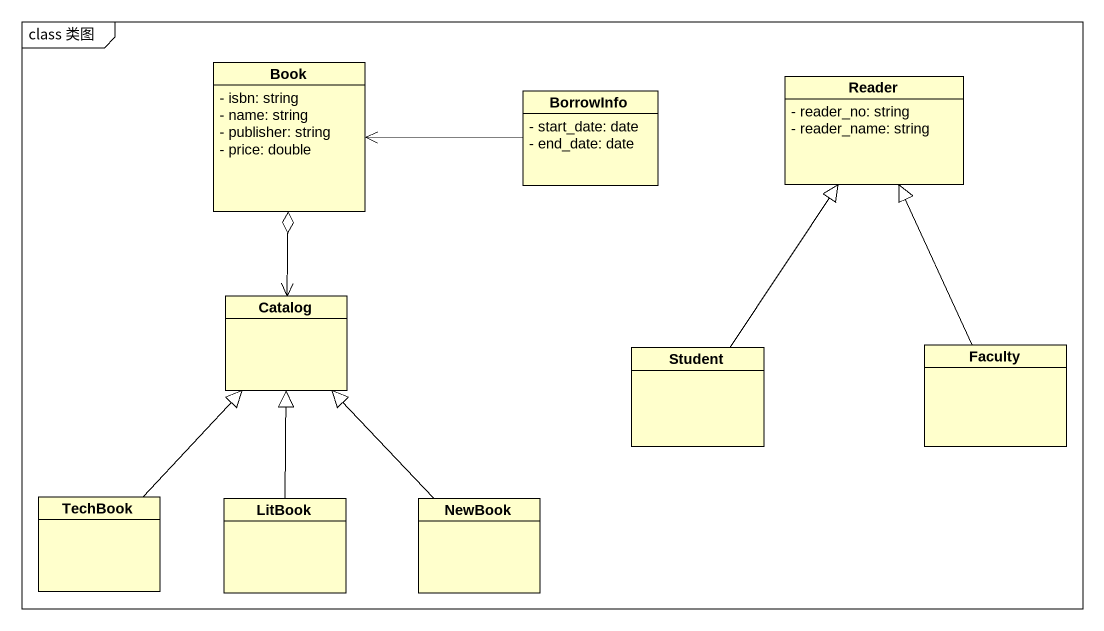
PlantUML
@startuml
mainframe class 类图
hide circle
hide empty members
skinparam classAttributeIconSize 0
class Book {
  - isbn: string
  - name: string
  - publisher: string
  - price: double
}
class BorrowInfo {
  - start_date: date
  - end_date: date
}
class Reader {
  - reader_no: string
  - reader_name: string
}
class Catalog
class Faculty
class Student
class TechBook
class LitBook
class NewBook
BorrowInfo -left-> Book
Catalog <-up-o Book
Faculty -up-|> Reader
Student -up-|> Reader
TechBook -up-|> Catalog
LitBook -up-|> Catalog
NewBook -up-|> Catalog
@enduml
